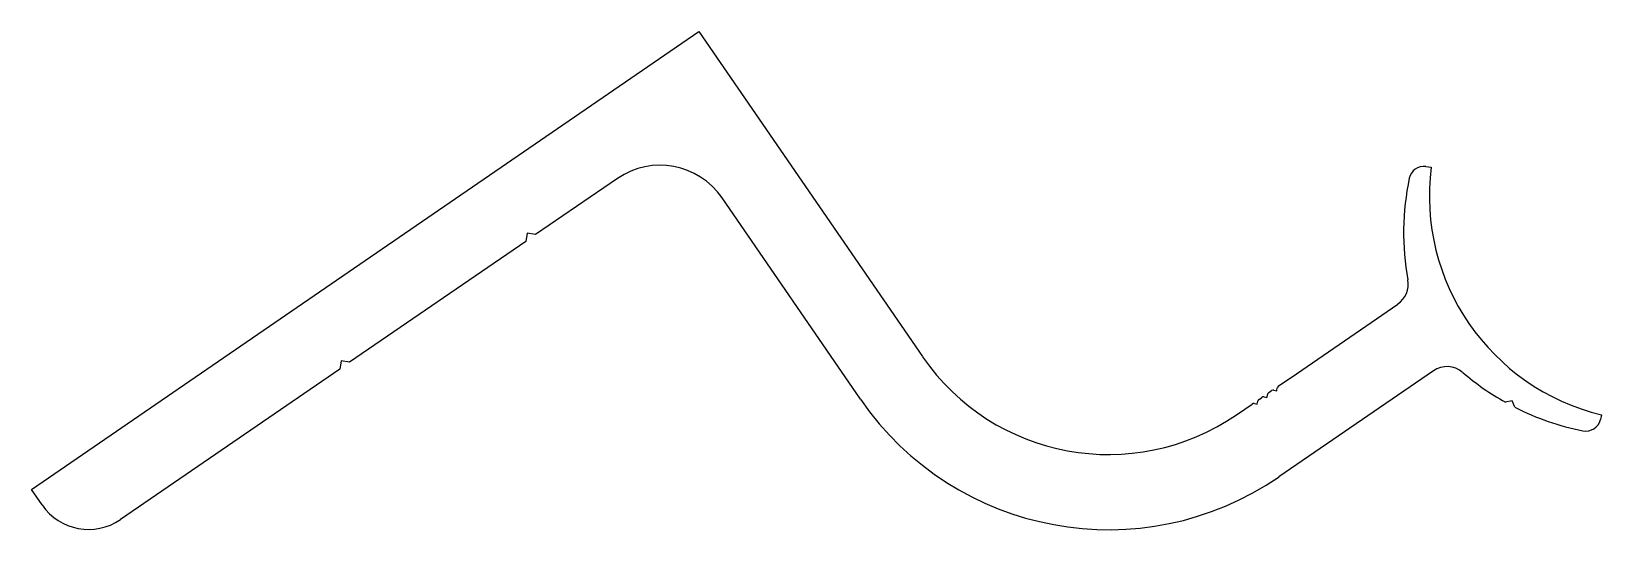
# Model space of a CAD drawing. Extents: x -64 to 69, y 1 to 43.
import ezdxf

# ---------------------------------------------------------------- set-up
doc = ezdxf.new("R2010")
doc.units = 0
doc.layers.add('1', color=7, linetype='CONTINUOUS')

msp = doc.modelspace()

# ---------------------------------------------------------------- linework, layer by layer
at = {"layer": '1', "color": 7, "linetype": 'CONTINUOUS'}
for p, q in [((-63.84, 4.22), (-7.5, 42.92)), ((-7.5, 42.92), (11.38, 15.44)), ((-14.37, 30.49), (-21.28, 25.75)), ((53.86, 31.5), (54.31, 31.45)), ((6.14, 11.84), (-5.54, 28.85)), ((-21.99, 25.88), (-22.12, 25.17)), ((-21.28, 25.75), (-21.99, 25.88)), ((-22.12, 25.17), (-36.98, 14.96)), ((42.48, 13.69), (51.49, 19.88)), ((-37.69, 15.09), (-37.82, 14.39)), ((-36.98, 14.96), (-37.69, 15.09)), ((-37.82, 14.39), (-56.32, 1.68)), ((41.42, 12.97), (42.48, 13.69)), ((54.49, 14.24), (41.46, 5.29)), ((39.78, 11.83), (40.02, 12)), ((40.2, 12.04), (40.44, 12)), ((40.45, 12), (40.5, 12.24)), ((40.6, 12.4), (40.84, 12.57)), ((41.03, 12.61), (41.27, 12.56)), ((41.28, 12.57), (41.32, 12.81)), ((37.87, 10.52), (38.57, 11.01)), ((38.57, 11.01), (39.19, 11.43)), ((39.38, 11.47), (39.62, 11.43)), ((39.63, 11.44), (39.67, 11.67)), ((61.14, 11.71), (60.56, 11.59)), ((61.36, 11.16), (61.14, 11.71)), ((68.69, 10.51), (68.59, 10.12)), ((-62.94, 2.91), (-63.84, 4.22))]:
    msp.add_line(p, q, dxfattribs=at)
for centre, radius, start, end in [((-10.78, 25.26), 6.35, 34.4856, 124.4856), ((74.21, 25.91), 22.23, 168.0725, 190.3424), ((53.7, 30.24), 1.27, 82.6753, 168.0725), ((73.2, 29.02), 19.05, 172.6753, 256.296), ((50.34, 21.56), 2.03, 304.4856, 10.3424), ((27.08, 26.22), 19.05, 214.4856, 304.4856), ((55.64, 12.57), 2.03, 49.3535, 124.4856), ((71.45, 30.97), 22.23, 229.3535, 240.6804), ((40.16, 11.79), 0.25, 79.4856, 124.4856), ((40.44, 12), 0.008, 259.4856, 349.4856), ((40.74, 12.2), 0.25, 124.4856, 169.4856), ((40.98, 12.36), 0.25, 79.4856, 124.4856), ((41.27, 12.57), 0.008, 259.4856, 349.4856), ((41.57, 12.76), 0.25, 124.4856, 169.4856), ((27.08, 26.22), 25.4, 214.4856, 304.4856), ((39.33, 11.23), 0.25, 79.4856, 124.4856), ((39.62, 11.44), 0.008, 259.4856, 349.4856), ((39.92, 11.63), 0.25, 124.4856, 169.4856), ((71.45, 30.97), 22.23, 243.0266, 258.7561), ((67.36, 10.42), 1.27, 258.7561, 346.296), ((-59.01, 5.6), 4.76, 214.4856, 304.4856)]:
    msp.add_arc(centre, radius, start, end, dxfattribs=at)

doc.saveas('drawing.dxf')
